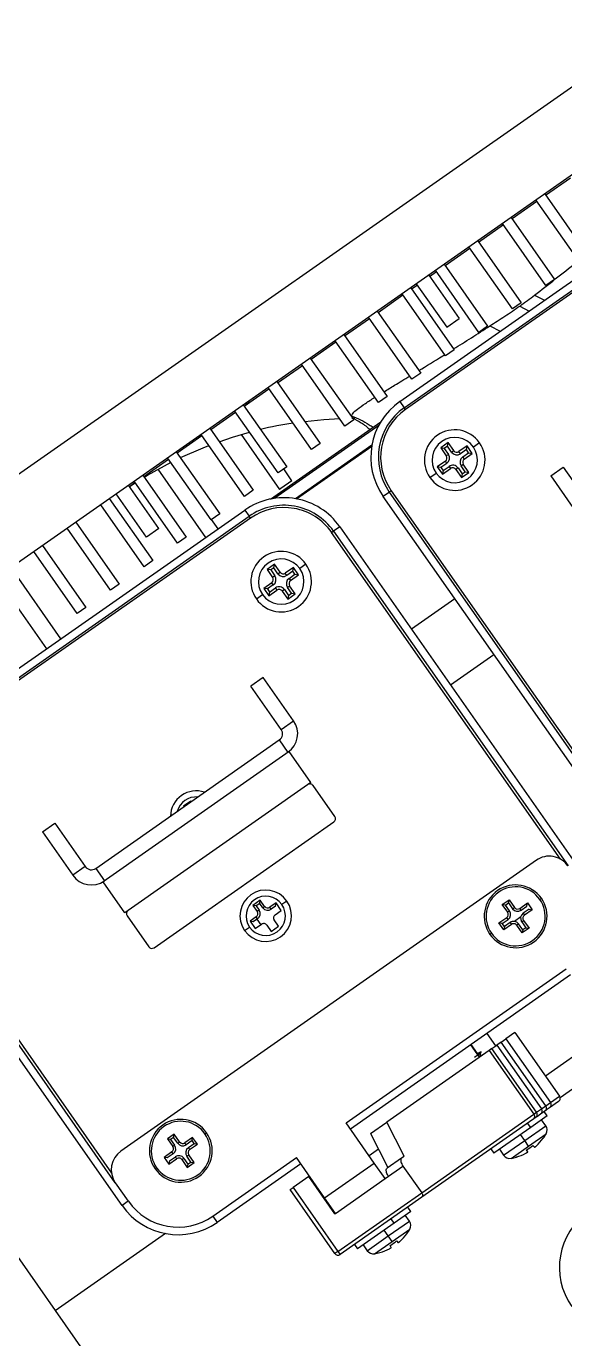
# Model space of a CAD drawing. Header units: millimetres. Extents: x 152904052 to 153933663, y 538271515 to 539240469.
# Drawn here: x 153467293 to 153467364.2, y 538579958.9 to 538580132.3 of the extents above; entities that cross this region are included whole.
import ezdxf

# ---------------------------------------------------------------- set-up
doc = ezdxf.new("R2010")
doc.units = ezdxf.units.MM
doc.layers.add('POWR', color=5, linetype='Continuous')

msp = doc.modelspace()

# ---------------------------------------------------------------- linework, layer by layer
at = {"layer": 'POWR', "color": 7}
for p, q in [((153467572.83, 538580269.74), (153467243.36, 538580039.05)), ((153467280.14, 538580053.21), (153467501.32, 538580208.07)), ((153467342.4, 538580082.76), (153467389.09, 538580115.45)), ((153467342.98, 538580081.94), (153467389.67, 538580114.64)), ((153467389.84, 538580114.39), (153467343.15, 538580081.7)), ((153467361.64, 538580110.03), (153467364.92, 538580112.32)), ((153467357.22, 538580106.93), (153467360.5, 538580109.22)), ((153467366.12, 538580101.2), (153467360.38, 538580109.39)), ((153467361.53, 538580110.19), (153467367.26, 538580102)), ((153467352.8, 538580103.83), (153467356.07, 538580106.13)), ((153467361.69, 538580098.1), (153467355.96, 538580106.29)), ((153467357.1, 538580107.09), (153467362.84, 538580098.9)), ((153467352.68, 538580104), (153467358.42, 538580095.81)), ((153467348.37, 538580100.74), (153467351.65, 538580103.03)), ((153467357.27, 538580095), (153467351.53, 538580103.19)), ((153467348.26, 538580100.9), (153467353.99, 538580092.71)), ((153467346.21, 538580099.47), (153467350.22, 538580093.73)), ((153467346.32, 538580099.3), (153467347.23, 538580099.93)), ((153467352.85, 538580091.9), (153467347.11, 538580100.1)), ((153467362.84, 538580098.9), (153467361.69, 538580098.1)), ((153467343.83, 538580097.8), (153467349.57, 538580089.61)), ((153467343.95, 538580097.64), (153467344.69, 538580098.15)), ((153467344.57, 538580098.32), (153467348.59, 538580092.58)), ((153467339.53, 538580094.54), (153467342.8, 538580096.84)), ((153467348.42, 538580088.81), (153467342.69, 538580097)), ((153467358.42, 538580095.81), (153467357.27, 538580095)), ((153467358.25, 538580095.38), (153467359.47, 538580094.71)), ((153467360.19, 538580096.82), (153467361.52, 538580096.15)), ((153467335.1, 538580091.44), (153467338.38, 538580093.74)), ((153467344, 538580085.71), (153467338.26, 538580093.9)), ((153467339.41, 538580094.7), (153467345.15, 538580086.51)), ((153467348.59, 538580092.58), (153467350.22, 538580093.73)), ((153467353.99, 538580092.71), (153467352.85, 538580091.9)), ((153467354.29, 538580092.76), (153467355.66, 538580092.04)), ((153467330.68, 538580088.35), (153467333.95, 538580090.64)), ((153467339.58, 538580082.61), (153467333.84, 538580090.8)), ((153467334.99, 538580091.61), (153467340.72, 538580083.42)), ((153467330.56, 538580088.51), (153467336.3, 538580080.32)), ((153467349.57, 538580089.61), (153467348.42, 538580088.81)), ((153467326.25, 538580085.25), (153467329.53, 538580087.54)), ((153467335.15, 538580079.52), (153467329.42, 538580087.71)), ((153467326.14, 538580085.41), (153467331.88, 538580077.22)), ((153467345.15, 538580086.51), (153467344, 538580085.71)), ((153467321.83, 538580082.15), (153467325.11, 538580084.45)), ((153467330.73, 538580076.42), (153467324.99, 538580084.61)), ((153467340.72, 538580083.42), (153467339.58, 538580082.61)), ((153467326.31, 538580073.32), (153467320.57, 538580081.51)), ((153467321.72, 538580082.32), (153467327.45, 538580074.12)), ((153467342.4, 538580082.76), (153467342.98, 538580081.94)), ((153467343.15, 538580081.7), (153467342.98, 538580081.94)), ((153467317.41, 538580079.05), (153467320.68, 538580081.35)), ((153467325.3, 538580069.87), (153467339.89, 538580080.08)), ((153467336.3, 538580080.32), (153467335.15, 538580079.52)), ((153467336.22, 538580080.65), (153467336.04, 538580080.84)), ((153467336.04, 538580080.56), (153467336.44, 538580080.56)), ((153467312.98, 538580075.96), (153467316.26, 538580078.25)), ((153467321.88, 538580070.22), (153467316.15, 538580078.42)), ((153467317.29, 538580079.22), (153467323.03, 538580071.03)), ((153467321.44, 538580078.39), (153467326.51, 538580071.15)), ((153467339.6, 538580079.58), (153467325.87, 538580069.97)), ((153467338.71, 538580077), (153467328.6, 538580069.92)), ((153467328.74, 538580069.9), (153467338.69, 538580076.86)), ((153467331.88, 538580077.22), (153467330.73, 538580076.42)), ((153467348.77, 538580077.33), (153467347.79, 538580076.64)), ((153467347.79, 538580076.64), (153467348.53, 538580075.58)), ((153467348.27, 538580076.56), (153467347.79, 538580076.64)), ((153467348.68, 538580076.84), (153467348.27, 538580076.56)), ((153467348.27, 538580076.56), (153467348.82, 538580075.78)), ((153467348.68, 538580076.84), (153467348.77, 538580077.33)), ((153467349.23, 538580076.06), (153467348.68, 538580076.84)), ((153467349.51, 538580076.27), (153467348.77, 538580077.33)), ((153467349.23, 538580076.06), (153467349.51, 538580076.27)), ((153467351.28, 538580076.89), (153467350.21, 538580076.14)), ((153467351.19, 538580076.4), (153467350.41, 538580075.85)), ((153467351.19, 538580076.4), (153467351.28, 538580076.89)), ((153467351.47, 538580075.99), (153467351.19, 538580076.4)), ((153467351.96, 538580075.91), (153467351.28, 538580076.89)), ((153467352.93, 538580077.31), (153467352.11, 538580076.74)), ((153467308.56, 538580072.86), (153467311.84, 538580075.15)), ((153467317.46, 538580067.13), (153467311.72, 538580075.32)), ((153467312.87, 538580076.12), (153467318.61, 538580067.93)), ((153467348.41, 538580074.88), (153467347.34, 538580074.13)), ((153467348.61, 538580074.59), (153467347.83, 538580074.05)), ((153467348.61, 538580074.59), (153467348.41, 538580074.88)), ((153467348.82, 538580075.78), (153467348.53, 538580075.58)), ((153467350.41, 538580075.85), (153467350.21, 538580076.14)), ((153467350.7, 538580075.45), (153467351.47, 538580075.99)), ((153467350.7, 538580075.45), (153467350.9, 538580075.16)), ((153467350.9, 538580075.16), (153467351.96, 538580075.91)), ((153467351.47, 538580075.99), (153467351.96, 538580075.91)), ((153467308.45, 538580073.02), (153467314.18, 538580064.83)), ((153467310.43, 538580073.81), (153467316.74, 538580064.79)), ((153467327.45, 538580074.12), (153467326.31, 538580073.32)), ((153467328.15, 538580072.29), (153467327.06, 538580073.85)), ((153467346.38, 538580072.73), (153467347.2, 538580073.3)), ((153467347.34, 538580074.13), (153467348.03, 538580073.15)), ((153467347.83, 538580074.05), (153467347.34, 538580074.13)), ((153467347.83, 538580074.05), (153467348.12, 538580073.64)), ((153467348.03, 538580073.15), (153467349.1, 538580073.9)), ((153467348.12, 538580073.64), (153467348.03, 538580073.15)), ((153467348.12, 538580073.64), (153467348.9, 538580074.19)), ((153467348.9, 538580074.19), (153467349.1, 538580073.9)), ((153467350.08, 538580073.98), (153467349.79, 538580073.77)), ((153467349.79, 538580073.77), (153467350.54, 538580072.71)), ((153467350.08, 538580073.98), (153467350.62, 538580073.2)), ((153467350.49, 538580074.26), (153467350.78, 538580074.46)), ((153467351.03, 538580073.48), (153467350.49, 538580074.26)), ((153467350.54, 538580072.71), (153467351.52, 538580073.4)), ((153467350.62, 538580073.2), (153467350.54, 538580072.71)), ((153467350.62, 538580073.2), (153467351.03, 538580073.48)), ((153467351.52, 538580073.4), (153467350.78, 538580074.46)), ((153467351.03, 538580073.48), (153467351.52, 538580073.4)), ((153467362.35, 538580072.92), (153467363.99, 538580074.07)), ((153467362.35, 538580072.92), (153467366.37, 538580067.19)), ((153467363.99, 538580074.07), (153467368.01, 538580068.34)), ((153467310.58, 538580065.97), (153467306.56, 538580071.7)), ((153467306.68, 538580071.54), (153467307.41, 538580072.06)), ((153467306.69, 538580071.53), (153467307.44, 538580072.02)), ((153467313.04, 538580064.03), (153467307.3, 538580072.22)), ((153467326.68, 538580071.26), (153467326.51, 538580071.15)), ((153467328.15, 538580072.29), (153467326.68, 538580071.26)), ((153467304.02, 538580069.93), (153467309.76, 538580061.73)), ((153467308.94, 538580064.82), (153467304.92, 538580070.56)), ((153467323.03, 538580071.03), (153467321.88, 538580070.22)), ((153467341.01, 538580070.8), (153467340.19, 538580070.23)), ((153467372.89, 538580023.53), (153467340.19, 538580070.23)), ((153467341.26, 538580070.97), (153467341.01, 538580070.8)), ((153467371.98, 538580026.57), (153467341.01, 538580070.8)), ((153467341.26, 538580070.97), (153467371.48, 538580027.81)), ((153467275.23, 538580035.73), (153467321.92, 538580068.42)), ((153467275.81, 538580034.91), (153467322.5, 538580067.6)), ((153467308.61, 538580060.93), (153467302.88, 538580069.12)), ((153467318.61, 538580067.93), (153467317.46, 538580067.13)), ((153467321.92, 538580068.42), (153467322.5, 538580067.6)), ((153467322.67, 538580067.36), (153467322.5, 538580067.6)), ((153467322.67, 538580067.36), (153467275.98, 538580034.66)), ((153467304.19, 538580057.83), (153467298.45, 538580066.03)), ((153467299.6, 538580066.83), (153467305.34, 538580058.64)), ((153467310.58, 538580065.97), (153467308.94, 538580064.82)), ((153467318.38, 538580065.94), (153467317.52, 538580067.17)), ((153467334.46, 538580066.21), (153467333.64, 538580065.64)), ((153467334.46, 538580066.21), (153467367.15, 538580019.52)), ((153467314.18, 538580064.83), (153467313.04, 538580064.03)), ((153467333.39, 538580065.47), (153467333.64, 538580065.64)), ((153467363.62, 538580022.3), (153467333.39, 538580065.47)), ((153467333.64, 538580065.64), (153467364.61, 538580021.4)), ((153467299.77, 538580054.74), (153467294.03, 538580062.93)), ((153467295.18, 538580063.73), (153467300.91, 538580055.54)), ((153467291, 538580060.81), (153467297.59, 538580051.39)), ((153467309.76, 538580061.73), (153467308.61, 538580060.93)), ((153467325.83, 538580061.27), (153467324.85, 538580060.58)), ((153467325.75, 538580060.78), (153467325.34, 538580060.5)), ((153467325.75, 538580060.78), (153467325.83, 538580061.27)), ((153467326.29, 538580060), (153467325.75, 538580060.78)), ((153467326.58, 538580060.21), (153467325.83, 538580061.27)), ((153467328.34, 538580060.83), (153467327.27, 538580060.08)), ((153467328.25, 538580060.34), (153467328.34, 538580060.83)), ((153467329.03, 538580059.84), (153467328.34, 538580060.83)), ((153467329.99, 538580061.25), (153467329.17, 538580060.68)), ((153467289.11, 538580059.49), (153467295.71, 538580050.07)), ((153467324.85, 538580060.58), (153467325.59, 538580059.52)), ((153467325.34, 538580060.5), (153467324.85, 538580060.58)), ((153467325.34, 538580060.5), (153467325.88, 538580059.72)), ((153467325.88, 538580059.72), (153467325.59, 538580059.52)), ((153467326.29, 538580060), (153467326.58, 538580060.21)), ((153467327.48, 538580059.79), (153467327.27, 538580060.08)), ((153467328.25, 538580060.34), (153467327.48, 538580059.79)), ((153467327.76, 538580059.39), (153467328.54, 538580059.93)), ((153467327.76, 538580059.39), (153467327.96, 538580059.1)), ((153467327.96, 538580059.1), (153467329.03, 538580059.84)), ((153467328.54, 538580059.93), (153467328.25, 538580060.34)), ((153467328.54, 538580059.93), (153467329.03, 538580059.84)), ((153467305.34, 538580058.64), (153467304.19, 538580057.83)), ((153467323.44, 538580056.67), (153467324.26, 538580057.24)), ((153467325.47, 538580058.82), (153467324.41, 538580058.07)), ((153467324.9, 538580057.99), (153467324.41, 538580058.07)), ((153467324.41, 538580058.07), (153467325.1, 538580057.09)), ((153467325.67, 538580058.53), (153467324.9, 538580057.99)), ((153467324.9, 538580057.99), (153467325.18, 538580057.58)), ((153467325.1, 538580057.09), (153467326.16, 538580057.84)), ((153467325.18, 538580057.58), (153467325.1, 538580057.09)), ((153467325.18, 538580057.58), (153467325.96, 538580058.13)), ((153467325.67, 538580058.53), (153467325.47, 538580058.82)), ((153467325.96, 538580058.13), (153467326.16, 538580057.84)), ((153467327.14, 538580057.92), (153467326.86, 538580057.71)), ((153467326.86, 538580057.71), (153467327.6, 538580056.65)), ((153467327.14, 538580057.92), (153467327.69, 538580057.14)), ((153467327.55, 538580058.2), (153467327.84, 538580058.4)), ((153467328.1, 538580057.42), (153467327.55, 538580058.2)), ((153467327.6, 538580056.65), (153467328.59, 538580057.34)), ((153467327.69, 538580057.14), (153467328.1, 538580057.42)), ((153467328.59, 538580057.34), (153467327.84, 538580058.4)), ((153467328.1, 538580057.42), (153467328.59, 538580057.34)), ((153467300.91, 538580055.54), (153467299.77, 538580054.74)), ((153467327.69, 538580057.14), (153467327.6, 538580056.65)), ((153467343.92, 538580052.7), (153467349.66, 538580056.71)), ((153467349.08, 538580045.32), (153467354.82, 538580049.34)), ((153467324.34, 538580046.31), (153467322.7, 538580045.16)), ((153467326.72, 538580039.43), (153467322.7, 538580045.16)), ((153467328.36, 538580040.58), (153467324.34, 538580046.31)), ((153467326.72, 538580039.43), (153467328.36, 538580040.58)), ((153467243.36, 538580039.05), (153467363.81, 538579867.03)), ((153467302.23, 538580021.06), (153467326.47, 538580038.04)), ((153467327.79, 538580036.51), (153467303.21, 538580019.31)), ((153467326.47, 538580038.04), (153467327.62, 538580036.4)), ((153467330.65, 538580032.42), (153467327.79, 538580036.51)), ((153467330.65, 538580032.42), (153467306.08, 538580015.21)), ((153467333.81, 538580027.91), (153467330.94, 538580032.01)), ((153467314.79, 538580029.97), (153467313.8, 538580029.29)), ((153467314.84, 538580029.89), (153467314.79, 538580029.97)), ((153467313.8, 538580029.29), (153467313.86, 538580029.2)), ((153467295.18, 538580025.89), (153467296.82, 538580027.04)), ((153467296.82, 538580027.04), (153467300.83, 538580021.3)), ((153467309.93, 538580010.58), (153467333.69, 538580027.22)), ((153467295.18, 538580025.89), (153467299.2, 538580020.16)), ((153467305.72, 538579976.5), (153467273.02, 538580023.19)), ((153467304.81, 538579979.53), (153467273.84, 538580023.77)), ((153467274.09, 538580023.94), (153467304.31, 538579980.78)), ((153467300.83, 538580021.3), (153467299.2, 538580020.16)), ((153467302.23, 538580021.06), (153467303.37, 538580019.42)), ((153467360.43, 538580022.14), (153467305.55, 538579983.71)), ((153467306.08, 538580015.21), (153467303.21, 538580019.31)), ((153467399.11, 538580019.87), (153467361.63, 538579993.62)), ((153467323.96, 538580016.87), (153467322.98, 538580016.18)), ((153467322.98, 538580016.18), (153467323.55, 538580015.36)), ((153467323.41, 538580016.1), (153467322.98, 538580016.18)), ((153467323.89, 538580016.44), (153467323.41, 538580016.1)), ((153467323.41, 538580016.1), (153467323.8, 538580015.54)), ((153467323.8, 538580015.54), (153467323.55, 538580015.36)), ((153467323.89, 538580016.44), (153467323.96, 538580016.87)), ((153467324.28, 538580015.87), (153467323.89, 538580016.44)), ((153467324.54, 538580016.05), (153467323.96, 538580016.87)), ((153467324.28, 538580015.87), (153467324.54, 538580016.05)), ((153467326.05, 538580016.5), (153467325.23, 538580015.93)), ((153467325.41, 538580015.67), (153467325.23, 538580015.93)), ((153467325.98, 538580016.07), (153467325.41, 538580015.67)), ((153467325.98, 538580016.07), (153467326.05, 538580016.5)), ((153467326.74, 538580015.52), (153467326.05, 538580016.5)), ((153467327.46, 538580016.75), (153467326.81, 538580016.29)), ((153467355.92, 538580016.29), (153467356.82, 538580016.93)), ((153467356.64, 538580015.27), (153467355.92, 538580016.29)), ((153467356.35, 538580016.22), (153467355.92, 538580016.29)), ((153467356.35, 538580016.22), (153467356.75, 538580016.5)), ((153467356.89, 538580015.45), (153467356.35, 538580016.22)), ((153467356.75, 538580016.5), (153467356.82, 538580016.93)), ((153467356.75, 538580016.5), (153467357.29, 538580015.73)), ((153467356.82, 538580016.93), (153467357.54, 538580015.9)), ((153467357.29, 538580015.73), (153467357.54, 538580015.9)), ((153467358.23, 538580015.78), (153467359.26, 538580016.5)), ((153467358.41, 538580015.53), (153467358.23, 538580015.78)), ((153467358.41, 538580015.53), (153467359.18, 538580016.07)), ((153467359.46, 538580015.67), (153467358.69, 538580015.13)), ((153467359.89, 538580015.59), (153467358.87, 538580014.88)), ((153467359.18, 538580016.07), (153467359.26, 538580016.5)), ((153467359.26, 538580016.5), (153467359.89, 538580015.59)), ((153467359.46, 538580015.67), (153467359.89, 538580015.59)), ((153467359.83, 538580015.68), (153467359.75, 538580015.62)), ((153467360.89, 538580016.96), (153467361.09, 538580017.11)), ((153467306.37, 538580014.8), (153467309.23, 538580010.7)), ((153467323.43, 538580014.66), (153467322.61, 538580014.09)), ((153467322.61, 538580014.09), (153467323.3, 538580013.11)), ((153467323.04, 538580014.01), (153467322.61, 538580014.09)), ((153467323.61, 538580014.41), (153467323.04, 538580014.01)), ((153467323.61, 538580014.41), (153467323.43, 538580014.66)), ((153467323.52, 538580014.35), (153467324.04, 538580013.62)), ((153467326.37, 538580013.43), (153467325.8, 538580014.25)), ((153467325.92, 538580014.94), (153467326.74, 538580015.52)), ((153467355.49, 538580013.86), (153467356.51, 538580014.57)), ((153467356.12, 538580012.96), (153467355.49, 538580013.86)), ((153467355.92, 538580013.78), (153467355.49, 538580013.86)), ((153467355.92, 538580013.78), (153467356.69, 538580014.32)), ((153467356.97, 538580013.92), (153467356.2, 538580013.38)), ((153467356.69, 538580014.32), (153467356.51, 538580014.57)), ((153467356.89, 538580015.45), (153467356.64, 538580015.27)), ((153467356.97, 538580013.92), (153467357.15, 538580013.67)), ((153467358.37, 538580014.65), (153467357.53, 538580014.06)), ((153467358.49, 538580014), (153467358.74, 538580014.18)), ((153467358.49, 538580014), (153467359.03, 538580013.23)), ((153467358.69, 538580015.13), (153467358.87, 538580014.88)), ((153467358.74, 538580014.18), (153467359.46, 538580013.16)), ((153467321.89, 538580012.85), (153467322.55, 538580013.31)), ((153467323.3, 538580013.11), (153467324.12, 538580013.68)), ((153467324.81, 538580013.56), (153467325.39, 538580012.74)), ((153467325.39, 538580012.74), (153467326.37, 538580013.43)), ((153467354.5, 538580012.49), (153467354.29, 538580012.35)), ((153467356.2, 538580013.38), (153467355.92, 538580013.78)), ((153467357.15, 538580013.67), (153467356.12, 538580012.96)), ((153467356.2, 538580013.38), (153467356.12, 538580012.96)), ((153467358.09, 538580013.73), (153467357.84, 538580013.55)), ((153467358.56, 538580012.53), (153467357.84, 538580013.55)), ((153467358.63, 538580012.95), (153467358.09, 538580013.73)), ((153467359.46, 538580013.16), (153467358.56, 538580012.53)), ((153467358.63, 538580012.95), (153467358.56, 538580012.53)), ((153467359.03, 538580013.23), (153467358.63, 538580012.95)), ((153467359.03, 538580013.23), (153467359.46, 538580013.16)), ((153467335.29, 538579987.44), (153467364.37, 538580007.8)), ((153467364.94, 538580006.98), (153467335.86, 538579986.62)), ((153467353.88, 538579999.24), (153467355.03, 538579997.6)), ((153467355.76, 538579998.12), (153467356.39, 538579998.56)), ((153467357.59, 538579999.39), (153467356.39, 538579998.56)), ((153467356.39, 538579998.56), (153467362.3, 538579990.12)), ((153467357.59, 538579999.39), (153467363.49, 538579990.96)), ((153467354.18, 538579997.01), (153467340.68, 538579987.55)), ((153467352.91, 538579996.12), (153467351.77, 538579997.76)), ((153467352.98, 538579996.17), (153467351.84, 538579997.81)), ((153467352.94, 538579996.75), (153467352.71, 538579996.55)), ((153467352.77, 538579996.63), (153467352.94, 538579996.75)), ((153467354.56, 538579997.27), (153467354.18, 538579997.01)), ((153467354.18, 538579997.01), (153467360.09, 538579988.57)), ((153467354.56, 538579997.28), (153467355.19, 538579997.72)), ((153467360.47, 538579988.84), (153467354.56, 538579997.28)), ((153467354.56, 538579997.27), (153467354.56, 538579997.28)), ((153467360.47, 538579988.84), (153467354.56, 538579997.27)), ((153467355.76, 538579998.12), (153467355.19, 538579997.72)), ((153467355.19, 538579997.72), (153467361.1, 538579989.28)), ((153467361.67, 538579989.68), (153467355.76, 538579998.12)), ((153467361.67, 538579989.68), (153467355.76, 538579998.12)), ((153467355.76, 538579998.12), (153467355.76, 538579998.12)), ((153467353.22, 538579996.34), (153467353.04, 538579996.34)), ((153467370.23, 538579995.43), (153467363.57, 538579990.76)), ((153467361.1, 538579989.28), (153467361.67, 538579989.68)), ((153467361.67, 538579989.68), (153467362.3, 538579990.12)), ((153467361.67, 538579989.68), (153467361.67, 538579989.68)), ((153467363.37, 538579990.26), (153467362.18, 538579989.42)), ((153467362.3, 538579990.12), (153467363.49, 538579990.96)), ((153467345.28, 538579978.2), (153467360.09, 538579988.57)), ((153467359.97, 538579987.88), (153467345.32, 538579977.62)), ((153467361.87, 538579988.36), (153467359.68, 538579986.82)), ((153467360.35, 538579988.14), (153467359.97, 538579987.88)), ((153467360.09, 538579988.57), (153467360.47, 538579988.84)), ((153467360.54, 538579988.28), (153467360.35, 538579988.14)), ((153467360.47, 538579988.84), (153467361.1, 538579989.28)), ((153467360.47, 538579988.84), (153467360.47, 538579988.84)), ((153467360.57, 538579988.3), (153467360.52, 538579988.36)), ((153467360.57, 538579988.3), (153467360.54, 538579988.28)), ((153467360.98, 538579988.58), (153467360.57, 538579988.3)), ((153467361.55, 538579988.98), (153467360.98, 538579988.58)), ((153467361.68, 538579987.06), (153467361.13, 538579987.84)), ((153467361.87, 538579988.36), (153467361.47, 538579988.93)), ((153467361.74, 538579989.12), (153467361.55, 538579988.98)), ((153467361.77, 538579989.14), (153467361.72, 538579989.2)), ((153467361.77, 538579989.14), (153467361.74, 538579989.12)), ((153467362.18, 538579989.42), (153467361.77, 538579989.14)), ((153467316.65, 538579985.99), (153467316.86, 538579986.13)), ((153467339.02, 538579982.12), (153467335.29, 538579987.44)), ((153467338.51, 538579986.03), (153467340.68, 538579987.55)), ((153467342.97, 538579983.05), (153467340.68, 538579987.55)), ((153467359.68, 538579986.82), (153467354.83, 538579983.42)), ((153467358.89, 538579985.11), (153467361.68, 538579987.06)), ((153467359.68, 538579986.82), (153467359.28, 538579987.39)), ((153467312.59, 538579985.95), (153467311.69, 538579985.32)), ((153467311.69, 538579985.32), (153467312.4, 538579984.3)), ((153467312.11, 538579985.25), (153467311.69, 538579985.32)), ((153467312.51, 538579985.52), (153467312.11, 538579985.25)), ((153467312.11, 538579985.25), (153467312.65, 538579984.47)), ((153467312.65, 538579984.47), (153467312.4, 538579984.3)), ((153467312.51, 538579985.52), (153467312.59, 538579985.95)), ((153467313.05, 538579984.75), (153467312.51, 538579985.52)), ((153467313.3, 538579984.93), (153467312.59, 538579985.95)), ((153467313.05, 538579984.75), (153467313.3, 538579984.93)), ((153467315.02, 538579985.52), (153467314, 538579984.81)), ((153467314.18, 538579984.55), (153467314, 538579984.81)), ((153467314.95, 538579985.09), (153467314.18, 538579984.55)), ((153467314.46, 538579984.16), (153467315.23, 538579984.7)), ((153467314.63, 538579983.9), (153467315.66, 538579984.62)), ((153467314.95, 538579985.09), (153467315.02, 538579985.52)), ((153467315.23, 538579984.7), (153467314.95, 538579985.09)), ((153467315.66, 538579984.62), (153467315.02, 538579985.52)), ((153467315.23, 538579984.7), (153467315.66, 538579984.62)), ((153467338.51, 538579986.03), (153467340.8, 538579981.53)), ((153467356.11, 538579983.16), (153467358.89, 538579985.11)), ((153467357.09, 538579982.75), (153467359.41, 538579984.37)), ((153467358.89, 538579985.11), (153467358.35, 538579985.89)), ((153467359.41, 538579984.37), (153467358.89, 538579985.11)), ((153467359.41, 538579984.37), (153467361.73, 538579986)), ((153467359.98, 538579984.46), (153467360.18, 538579984.22)), ((153467361.33, 538579985.41), (153467361.35, 538579985.39)), ((153467312.28, 538579983.6), (153467311.26, 538579982.88)), ((153467311.68, 538579982.81), (153467311.26, 538579982.88)), ((153467311.26, 538579982.88), (153467311.89, 538579981.98)), ((153467312.46, 538579983.35), (153467311.68, 538579982.81)), ((153467311.89, 538579981.98), (153467312.91, 538579982.7)), ((153467311.96, 538579982.41), (153467312.74, 538579982.95)), ((153467312.46, 538579983.35), (153467312.28, 538579983.6)), ((153467312.74, 538579982.95), (153467312.91, 538579982.7)), ((153467313.86, 538579982.75), (153467313.61, 538579982.58)), ((153467313.61, 538579982.58), (153467314.32, 538579981.55)), ((153467313.86, 538579982.75), (153467314.4, 538579981.98)), ((153467314.26, 538579983.03), (153467314.51, 538579983.21)), ((153467314.8, 538579982.26), (153467314.26, 538579983.03)), ((153467314.46, 538579984.16), (153467314.63, 538579983.9)), ((153467315.23, 538579982.18), (153467314.51, 538579983.21)), ((153467317.68, 538579975.11), (153467328.73, 538579982.85)), ((153467332.46, 538579977.53), (153467328.73, 538579982.85)), ((153467339.56, 538579983.96), (153467338.33, 538579983.1)), ((153467340.72, 538579981.48), (153467342.63, 538579982.82)), ((153467342.63, 538579982.82), (153467342.97, 538579983.05)), ((153467354.43, 538579984), (153467354.83, 538579983.42)), ((153467355.56, 538579983.94), (153467356.11, 538579983.16)), ((153467357.79, 538579982.9), (153467357.78, 538579982.92)), ((153467359.29, 538579983.59), (153467359.14, 538579983.87)), ((153467310.26, 538579981.52), (153467310.06, 538579981.37)), ((153467311.96, 538579982.41), (153467311.89, 538579981.98)), ((153467314.32, 538579981.55), (153467315.23, 538579982.18)), ((153467314.4, 538579981.98), (153467314.32, 538579981.55)), ((153467314.4, 538579981.98), (153467314.8, 538579982.26)), ((153467314.8, 538579982.26), (153467315.23, 538579982.18)), ((153467329.31, 538579982.03), (153467318.25, 538579974.29)), ((153467332.46, 538579977.53), (153467339.02, 538579982.12)), ((153467340.45, 538579980.07), (153467339.02, 538579982.12)), ((153467340.45, 538579980.07), (153467342.81, 538579981.72)), ((153467342.81, 538579981.72), (153467345.28, 538579978.2)), ((153467304.81, 538579979.53), (153467306.53, 538579977.07)), ((153467330.36, 538579980.33), (153467328.31, 538579978.89)), ((153467330.36, 538579980.33), (153467330.46, 538579980.4)), ((153467333.8, 538579975.41), (153467330.36, 538579980.33)), ((153467333.9, 538579975.48), (153467340.45, 538579980.07)), ((153467327.9, 538579978.61), (153467328.31, 538579978.89)), ((153467333.81, 538579970.17), (153467327.9, 538579978.61)), ((153467328.31, 538579978.89), (153467334.22, 538579970.46)), ((153467333.9, 538579975.48), (153467332.46, 538579977.53)), ((153467334.22, 538579970.46), (153467345.28, 538579978.2)), ((153467345.32, 538579977.62), (153467334.5, 538579970.05)), ((153467306.53, 538579977.07), (153467305.72, 538579976.5)), ((153467333.57, 538579975.74), (153467333.63, 538579975.87)), ((153467333.63, 538579975.66), (153467333.73, 538579975.73)), ((153467343.85, 538579975.74), (153467341.66, 538579974.2)), ((153467343.85, 538579975.74), (153467343.45, 538579976.31)), ((153467317.68, 538579975.11), (153467318.25, 538579974.29)), ((153467333.8, 538579975.41), (153467333.9, 538579975.48)), ((153467341.66, 538579974.2), (153467336.81, 538579970.8)), ((153467340.87, 538579972.49), (153467343.66, 538579974.44)), ((153467341.66, 538579974.2), (153467341.26, 538579974.77)), ((153467343.66, 538579974.44), (153467343.11, 538579975.22)), ((153467311.44, 538579972.82), (153467296.88, 538579962.62)), ((153467338.09, 538579970.54), (153467340.87, 538579972.49)), ((153467340.87, 538579972.49), (153467340.33, 538579973.27)), ((153467341.39, 538579971.76), (153467340.87, 538579972.49)), ((153467341.39, 538579971.76), (153467343.71, 538579973.38)), ((153467343.31, 538579972.79), (153467343.32, 538579972.77)), ((153467334.22, 538579970.46), (153467333.81, 538579970.17)), ((153467334.22, 538579970.46), (153467334.5, 538579970.05)), ((153467336.4, 538579971.38), (153467336.81, 538579970.8)), ((153467337.54, 538579971.32), (153467338.09, 538579970.54)), ((153467339.07, 538579970.13), (153467341.39, 538579971.76)), ((153467341.27, 538579970.98), (153467341.11, 538579971.25)), ((153467341.96, 538579971.84), (153467342.16, 538579971.6)), ((153467339.77, 538579970.28), (153467339.76, 538579970.3))]:
    msp.add_line(p, q, dxfattribs=at)
at = {"layer": 'POWR', "color": 7, "flags": 128}
for points in [[(153467329.83, 538580080.14), (153467332.34, 538580080.39), (153467334.45, 538580080.52)], [(153467318.53, 538580077.45), (153467320.28, 538580078.04), (153467322.54, 538580078.7)], [(153467313.42, 538580075.34), (153467316.41, 538580076.65), (153467317.17, 538580076.95)], [(153467308.63, 538580072.76), (153467309.06, 538580073.02), (153467312.21, 538580074.75)]]:
    msp.add_lwpolyline(points, dxfattribs=at)
at = {"layer": 'POWR', "color": 7}
for centre, radius, start, end in [((153467347.56, 538580075.39), 9, 125, 215), ((153467347.56, 538580075.39), 8, 125, 215), ((153467347.56, 538580075.39), 7.7, 125, 215), ((153467336.59, 538580026.56), 54, 98.8489, 103.4898), ((153467349.65, 538580075.02), 4, 35, 215), ((153467349.65, 538580075.02), 3, 35, 215), ((153467349.65, 538580075.02), 4, 215, 35), ((153467349.65, 538580075.02), 3, 215, 35), ((153467349.92, 538580076.55), 0.5, 215, 305), ((153467348.12, 538580075.29), 0.5, 305, 35), ((153467348.12, 538580075.29), 0.851, 305, 35), ((153467349.92, 538580076.55), 0.851, 215, 305), ((153467351.19, 538580074.75), 0.851, 125, 215), ((153467351.19, 538580074.75), 0.5, 125, 215), ((153467349.38, 538580073.49), 0.851, 35, 125), ((153467349.38, 538580073.49), 0.5, 35, 125), ((153467327.09, 538580061.05), 9, 35, 125), ((153467327.09, 538580061.05), 8, 35, 125), ((153467327.09, 538580061.05), 7.7, 35, 125), ((153467326.72, 538580058.96), 4, 35, 215), ((153467326.72, 538580058.96), 4, 215, 35), ((153467326.72, 538580058.96), 3, 35, 215), ((153467326.72, 538580058.96), 3, 215, 35), ((153467325.19, 538580059.23), 0.5, 305, 35), ((153467325.19, 538580059.23), 0.851, 305, 35), ((153467326.99, 538580060.49), 0.851, 215, 305), ((153467326.99, 538580060.49), 0.5, 215, 305), ((153467328.25, 538580058.69), 0.851, 125, 215), ((153467328.25, 538580058.69), 0.5, 125, 215), ((153467326.45, 538580057.43), 0.851, 35, 125), ((153467326.45, 538580057.43), 0.5, 35, 125), ((153467325.9, 538580038.86), 3, 305, 35), ((153467325.9, 538580038.86), 1, 305, 35), ((153467315.5, 538580027.91), 3.4, 71.0319, 178.9681), ((153467330.53, 538580031.72), 0.5, 35, 125), ((153467315.5, 538580027.91), 2.6, 85.2849, 164.7151), ((153467333.4, 538580027.63), 0.5, 305, 35), ((153467362.15, 538580019.68), 3, 35, 125), ((153467301.65, 538580021.88), 1, 215, 305), ((153467301.65, 538580021.88), 3, 215, 305), ((153467324.68, 538580014.8), 3.4, 35, 215), ((153467324.68, 538580014.8), 2.6, 35, 215), ((153467357.69, 538580014.73), 4.15, 35, 215), ((153467357.69, 538580014.73), 3.9, 35, 215), ((153467324.68, 538580014.8), 3.4, 215, 35), ((153467324.68, 538580014.8), 2.6, 215, 35), ((153467323.14, 538580015.07), 0.807, 305, 35), ((153467324.95, 538580016.33), 0.807, 215, 305), ((153467324.95, 538580016.33), 0.5, 215, 305), ((153467357.69, 538580014.73), 4.15, 215, 35), ((153467357.69, 538580014.73), 3.9, 215, 35), ((153467357.95, 538580016.19), 0.807, 215, 305), ((153467357.95, 538580016.19), 0.5, 215, 305), ((153467306.78, 538580015.09), 0.5, 125, 215), ((153467323.14, 538580015.07), 0.5, 305, 35), ((153467326.21, 538580014.53), 0.5, 125, 215), ((153467356.23, 538580014.98), 0.5, 305, 35), ((153467356.23, 538580014.98), 0.807, 305, 35), ((153467357.43, 538580013.26), 0.807, 35, 125), ((153467359.15, 538580014.47), 0.807, 125, 215), ((153467359.15, 538580014.47), 0.5, 125, 215), ((153467324.41, 538580013.27), 0.5, 35, 125), ((153467357.43, 538580013.26), 0.5, 35, 125), ((153467309.64, 538580010.99), 0.5, 215, 305), ((153467361.26, 538579989.39), 0.5, 305, 35), ((153467361.26, 538579989.39), 0.499, 305.07, 35.0698), ((153467361.89, 538579989.83), 0.499, 305.07, 35.0698), ((153467313.46, 538579983.75), 4.15, 35, 215), ((153467360.06, 538579988.55), 0.5, 305, 35), ((153467360.06, 538579988.55), 0.499, 305.07, 35.0698), ((153467360.58, 538579988.37), 0.103, 217.4159, 246.5165), ((153467360.69, 538579988.99), 0.499, 305.07, 35.0698), ((153467361.78, 538579989.21), 0.103, 217.4159, 246.5165), ((153467313.46, 538579983.75), 3.9, 35, 215), ((153467313.46, 538579983.75), 4.15, 215, 35), ((153467360.86, 538579986.49), 1, 330.8721, 35), ((153467313.46, 538579983.75), 3.9, 215, 35), ((153467311.99, 538579984.01), 0.807, 305, 35), ((153467313.71, 538579985.21), 0.807, 215, 305), ((153467313.71, 538579985.21), 0.5, 215, 305), ((153467355.95, 538579989.32), 6.32, 300.3185, 309.6814), ((153467356.03, 538579989.2), 6.52, 312.4848, 324.3917), ((153467356.06, 538579989.17), 6.5, 324.4786, 330.8721), ((153467307.27, 538579981.25), 3, 125, 215), ((153467311.99, 538579984.01), 0.5, 305, 35), ((153467313.2, 538579982.29), 0.807, 35, 125), ((153467313.2, 538579982.29), 0.5, 35, 125), ((153467314.92, 538579983.49), 0.807, 125, 215), ((153467314.92, 538579983.49), 0.5, 125, 215), ((153467356.93, 538579983.74), 1, 215, 279.1279), ((153467356.06, 538579989.17), 6.5, 279.1279, 285.5214), ((153467356.03, 538579989.2), 6.52, 285.6083, 297.5152), ((153467313.09, 538579981.66), 9, 215, 305), ((153467313.09, 538579981.66), 8, 215, 305), ((153467372.48, 538579968.32), 9, 125, 215), ((153467342.84, 538579973.87), 1, 330.8721, 35), ((153467338.01, 538579976.58), 6.52, 312.4848, 324.3917), ((153467338.03, 538579976.55), 6.5, 324.4786, 330.8721), ((153467338.91, 538579971.12), 1, 215, 279.1279), ((153467338.01, 538579976.58), 6.52, 285.6083, 297.5152), ((153467337.93, 538579976.7), 6.32, 300.3185, 309.6814), ((153467334.22, 538579970.46), 0.5, 215, 305), ((153467338.03, 538579976.55), 6.5, 279.1279, 285.5214)]:
    msp.add_arc(centre, radius, start, end, dxfattribs=at)
for points, knots in [([(153467360.19, 538580096.82), (153467361.1, 538580097.53), (153467362.92, 538580098.94), (153467364.85, 538580100.46), (153467365.92, 538580101.32), (153467365.99, 538580101.38)], [0, 0, 0, 0, 0.482279, 0.964558, 1, 1, 1, 1]), ([(153467354.29, 538580092.76), (153467354.94, 538580093.18), (153467355.93, 538580093.81), (153467357.27, 538580094.7), (153467357.92, 538580095.15), (153467358.25, 538580095.38)], [0, 0, 0, 0, 0.499842, 0.749905, 1, 1, 1, 1]), ([(153467358.25, 538580095.38), (153467358.42, 538580095.5), (153467358.76, 538580095.74), (153467359.41, 538580096.22), (153467359.88, 538580096.58), (153467360.19, 538580096.82)], [0, 0, 0, 0, 0.258152, 0.516303, 1, 1, 1, 1]), ([(153467349.5, 538580089.71), (153467350.27, 538580090.19), (153467351.79, 538580091.14), (153467353.46, 538580092.22), (153467354.29, 538580092.76)], [0, 0, 0, 0, 0.50982, 1, 1, 1, 1]), ([(153467344.91, 538580086.85), (153467345.91, 538580087.46), (153467346.98, 538580088.12), (153467348.23, 538580088.91), (153467348.32, 538580088.96)], [0, 0, 0, 0, 0.932568, 1, 1, 1, 1]), ([(153467340.28, 538580084.04), (153467340.74, 538580084.32), (153467341.72, 538580084.92), (153467343.01, 538580085.7), (153467343.71, 538580086.12)], [0, 0, 0, 0, 0.460782, 1, 1, 1, 1]), ([(153467323.57, 538580083.61), (153467323.52, 538580083.57), (153467323.17, 538580083.31), (153467322.62, 538580082.9), (153467322.07, 538580082.51), (153467321.8, 538580082.33), (153467321.74, 538580082.29)], [0, 0, 0, 0, 0.090275, 0.559324, 0.902777, 1, 1, 1, 1]), ([(153467336.04, 538580080.84), (153467336.07, 538580080.95), (153467336.15, 538580081.18), (153467336.75, 538580081.75), (153467337.71, 538580082.44), (153467338.65, 538580083.03), (153467339.09, 538580083.31)], [0, 0, 0, 0, 0.254532, 0.508983, 0.770758, 1, 1, 1, 1]), ([(153467336.04, 538580080.84), (153467336.82, 538580080.51), (153467337.77, 538580080.12), (153467338.68, 538580079.47), (153467338.84, 538580079.35)], [0, 0, 0, 0, 0.823845, 1, 1, 1, 1]), ([(153467336.17, 538580080.55), (153467336.56, 538580080.36), (153467337.41, 538580079.95), (153467338.07, 538580079.38), (153467338.43, 538580079.07)], [0, 0, 0, 0, 0.457647, 1, 1, 1, 1]), ([(153467352.94, 538579996.75), (153467353.02, 538579996.79), (153467353.17, 538579996.86), (153467353.11, 538579996.77), (153467352.84, 538579996.52), (153467352.47, 538579996.23), (153467352.28, 538579996.07)], [0, 0, 0, 0, 0.2408483, 0.4765718, 0.7214915, 1, 1, 1, 1]), ([(153467352.99, 538579996.41), (153467353.01, 538579996.48), (153467353.06, 538579996.61), (153467353.11, 538579996.75), (153467353.13, 538579996.82)], [0, 0, 0, 0, 0.499894, 1, 1, 1, 1]), ([(153467353.03, 538579996.34), (153467353.04, 538579996.34), (153467353.07, 538579996.35), (153467353.03, 538579996.29), (153467352.92, 538579996.19), (153467352.87, 538579996.13)], [0, 0, 0, 0, 0.069778, 0.525958, 1, 1, 1, 1]), ([(153467363.37, 538579990.26), (153467363.42, 538579990.31), (153467363.53, 538579990.41), (153467363.59, 538579990.61), (153467363.58, 538579990.81), (153467363.52, 538579990.91), (153467363.49, 538579990.96)], [0, 0, 0, 0, 0.2703361, 0.5625269, 0.7897972, 1, 1, 1, 1]), ([(153467360.09, 538579988.57), (153467360.11, 538579988.53), (153467360.16, 538579988.45), (153467360.18, 538579988.3), (153467360.17, 538579988.14), (153467360.1, 538579987.99), (153467360.01, 538579987.91), (153467359.97, 538579987.88)], [0, 0, 0, 0, 0.174928, 0.36388, 0.560047, 0.788091, 1, 1, 1, 1]), ([(153467360.18, 538579984.22), (153467360.19, 538579984.22), (153467360.2, 538579984.21), (153467360.26, 538579984.25), (153467360.34, 538579984.31), (153467360.4, 538579984.37), (153467360.43, 538579984.39)], [0, 0, 0, 0, 0.250648, 0.499754, 0.7491, 1, 1, 1, 1]), ([(153467360.43, 538579984.39), (153467360.4, 538579984.37), (153467360.34, 538579984.31), (153467360.26, 538579984.25), (153467360.2, 538579984.21), (153467360.19, 538579984.22), (153467360.18, 538579984.22)], [0, 0, 0, 0, 0.250648, 0.499754, 0.7491, 1, 1, 1, 1]), ([(153467342.63, 538579982.82), (153467342.58, 538579982.76), (153467342.49, 538579982.65), (153467342.51, 538579982.34), (153467342.63, 538579982.01), (153467342.75, 538579981.82), (153467342.81, 538579981.72)], [0, 0, 0, 0, 0.273241, 0.566326, 0.792171, 1, 1, 1, 1]), ([(153467359.04, 538579983.42), (153467359.08, 538579983.44), (153467359.15, 538579983.48), (153467359.23, 538579983.53), (153467359.29, 538579983.57), (153467359.29, 538579983.59), (153467359.29, 538579983.59)], [0, 0, 0, 0, 0.250648, 0.499754, 0.7491, 1, 1, 1, 1]), ([(153467340.9, 538579980.38), (153467340.85, 538579980.46), (153467340.74, 538579980.62), (153467340.64, 538579980.88), (153467340.59, 538579981.14), (153467340.6, 538579981.36), (153467340.68, 538579981.44), (153467340.72, 538579981.48)], [0, 0, 0, 0, 0.174736, 0.363548, 0.559692, 0.78787, 1, 1, 1, 1]), ([(153467345.28, 538579978.2), (153467345.3, 538579978.16), (153467345.35, 538579978.08), (153467345.4, 538579977.94), (153467345.41, 538579977.81), (153467345.39, 538579977.69), (153467345.34, 538579977.64), (153467345.32, 538579977.62)], [0, 0, 0, 0, 0.163518, 0.344285, 0.539301, 0.775308, 1, 1, 1, 1]), ([(153467341.02, 538579970.8), (153467341.06, 538579970.82), (153467341.13, 538579970.86), (153467341.21, 538579970.91), (153467341.27, 538579970.96), (153467341.27, 538579970.97), (153467341.27, 538579970.98)], [0, 0, 0, 0, 0.250648, 0.499754, 0.7491, 1, 1, 1, 1]), ([(153467342.16, 538579971.6), (153467342.17, 538579971.6), (153467342.18, 538579971.6), (153467342.24, 538579971.63), (153467342.32, 538579971.69), (153467342.38, 538579971.75), (153467342.41, 538579971.77)], [0, 0, 0, 0, 0.250648, 0.499754, 0.7491, 1, 1, 1, 1]), ([(153467342.41, 538579971.77), (153467342.38, 538579971.75), (153467342.33, 538579971.7), (153467342.27, 538579971.65), (153467342.25, 538579971.64), (153467342.25, 538579971.64)], [0, 0, 0, 0, 0.5012764, 0.9994683, 1, 1, 1, 1])]:
    msp.add_open_spline(points, degree=3, knots=knots, dxfattribs=at)

doc.saveas('drawing.dxf')
